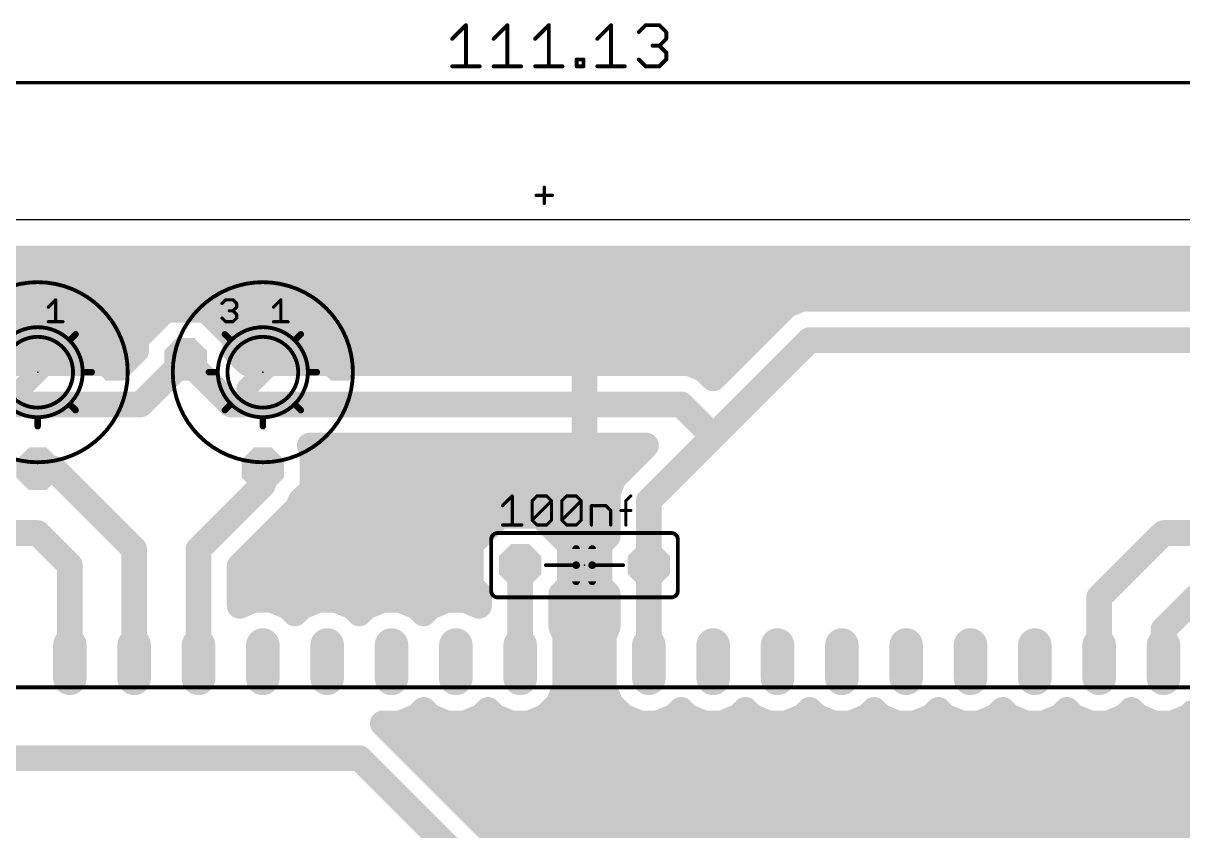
# Model space of a CAD drawing. Extents: x -9 to 115, y -5 to 71.
# Drawn here: x 38.8 to 84.58, y 39.04 to 70.93 of the extents above; entities that cross this region are included whole.
import ezdxf

# ---------------------------------------------------------------- set-up
doc = ezdxf.new("R2010")
doc.units = 0
for name, color, linetype in [('1', 12, 'CONTINUOUS'), ('16', 132, 'CONTINUOUS'), ('17', 110, 'CONTINUOUS'), ('18', 110, 'CONTINUOUS'), ('20', 31, 'CONTINUOUS'), ('21', 253, 'CONTINUOUS'), ('23', 53, 'CONTINUOUS'), ('27', 253, 'CONTINUOUS'), ('51', 253, 'CONTINUOUS')]:
    doc.layers.add(name, color=color, linetype=linetype)

# ---------------------------------------------------------------- blocks, each defined once
blk = doc.blocks.new('OCTAGONP')
at = {"const_width": 0.5}
blk.add_lwpolyline([(-0.25, -0.1036), (-0.25, 0.1036), (-0.1036, 0.25), (0.1036, 0.25), (0.25, 0.1036), (0.25, -0.1036), (0.1036, -0.25), (-0.1036, -0.25), (-0.25, -0.1036), (-0.25, 0.1036)], dxfattribs=at)
blk = doc.blocks.new('LONGP100')
at = {"const_width": 1}
blk.add_lwpolyline([(-0.5, 0), (0.5, 0)], dxfattribs=at)
at = {"const_width": 0.5}
for points in [[(-0.5, 0.25, 1), (-0.5, -0.25)], [(0.5, -0.25, 1), (0.5, 0.25)]]:
    blk.add_lwpolyline(points, format="xyb", dxfattribs=at)
blk = doc.blocks.new('SQUAREV')
blk.add_solid([(-0.5, -0.5), (0.5, -0.5), (-0.5, 0.5), (0.5, 0.5)])

msp = doc.modelspace()

# ---------------------------------------------------------------- linework, layer by layer
at = {"layer": '1'}
for points, const_width in [([(55.7355, 70.3154), (56.2779, 70.8577)], 0.1524), ([(56.2779, 70.8577), (56.2779, 69.2307)], 0.1524), ([(57.3727, 70.3154), (57.915, 70.8577)], 0.1524), ([(57.915, 70.8577), (57.915, 69.2307)], 0.1524), ([(59.0099, 70.3154), (59.5522, 70.8577)], 0.1524), ([(59.5522, 70.8577), (59.5522, 69.2307)], 0.1524), ([(61.4656, 70.3154), (62.0079, 70.8577)], 0.1524), ([(62.0079, 70.8577), (62.0079, 69.2307)], 0.1524), ([(63.1027, 70.5865), (63.3739, 70.8577)], 0.1524), ([(63.3739, 70.8577), (63.9162, 70.8577)], 0.1524), ([(63.9162, 70.8577), (64.1874, 70.5865)], 0.1524), ([(64.1874, 70.5865), (64.1874, 70.3154)], 0.1524), ([(63.9162, 70.0442), (63.6451, 70.0442)], 0.1524), ([(64.1874, 70.3154), (63.9162, 70.0442)], 0.1524), ([(63.9162, 70.0442), (64.1874, 69.773)], 0.1524), ([(64.1874, 69.773), (64.1874, 69.5019)], 0.1524), ([(55.7355, 69.2307), (56.8202, 69.2307)], 0.1524), ([(57.3727, 69.2307), (58.4574, 69.2307)], 0.1524), ([(59.0099, 69.2307), (60.0945, 69.2307)], 0.1524), ([(60.647, 69.2307), (60.647, 69.5019)], 0.1524), ([(60.647, 69.5019), (60.9182, 69.5019)], 0.1524), ([(60.9182, 69.2307), (60.647, 69.2307)], 0.1524), ([(60.9182, 69.5019), (60.9182, 69.2307)], 0.1524), ([(61.4656, 69.2307), (62.5502, 69.2307)], 0.1524), ([(63.3739, 69.2307), (63.1027, 69.5019)], 0.1524), ([(63.9162, 69.2307), (63.3739, 69.2307)], 0.1524), ([(64.1874, 69.5019), (63.9162, 69.2307)], 0.1524), ([(3.875, 68.58), (114.87, 68.58)], 0.13), ([(59.0533, 64.135), (59.6917, 64.135)], 0.13), ([(59.3725, 63.8158), (59.3725, 64.4542)], 0.13), ([(60.96, 52.07), (60.96, 59.69)], 1.016)]:
    msp.add_lwpolyline(points, dxfattribs=dict(at, const_width=const_width))
for points, const_width in [([(56.316, 70.8577, 1), (56.2398, 70.8577)], 0.0762), ([(56.3048, 70.8307, 1), (56.2509, 70.8846)], 0.0762), ([(57.9531, 70.8577, 1), (57.8769, 70.8577)], 0.0762), ([(57.942, 70.8307, 1), (57.8881, 70.8846)], 0.0762), ([(59.5903, 70.8577, 1), (59.5141, 70.8577)], 0.0762), ([(59.5791, 70.8307, 1), (59.5252, 70.8846)], 0.0762), ([(62.046, 70.8577, 1), (61.9698, 70.8577)], 0.0762), ([(62.0349, 70.8307, 1), (61.981, 70.8846)], 0.0762), ([(63.0758, 70.6135, 1), (63.1297, 70.5596)], 0.0762), ([(63.3739, 70.8958, 1), (63.3739, 70.8196)], 0.0762), ([(63.4008, 70.8307, 1), (63.347, 70.8846)], 0.0762), ([(63.9432, 70.8846, 1), (63.8893, 70.8307)], 0.0762), ([(63.9162, 70.8196, 1), (63.9162, 70.8958)], 0.0762), ([(64.2255, 70.5865, 1), (64.1493, 70.5865)], 0.0762), ([(64.1605, 70.5596, 1), (64.2143, 70.6135)], 0.0762), ([(55.7086, 70.3423, 1), (55.7625, 70.2884)], 0.0762), ([(57.3458, 70.3423, 1), (57.3996, 70.2884)], 0.0762), ([(58.9829, 70.3423, 1), (59.0368, 70.2884)], 0.0762), ([(61.4386, 70.3423, 1), (61.4925, 70.2884)], 0.0762), ([(63.6451, 70.0823, 1), (63.6451, 70.0061)], 0.0762), ([(63.9432, 70.0711, 1), (63.8893, 70.0173)], 0.0762), ([(63.8893, 70.0711, 1), (63.9432, 70.0173)], 0.0762), ([(63.9162, 70.0061, 1), (63.9162, 70.0823)], 0.0762), ([(64.1493, 70.3154, 1), (64.2255, 70.3154)], 0.0762), ([(64.2143, 70.2884, 1), (64.1605, 70.3423)], 0.0762), ([(64.2255, 69.773, 1), (64.1493, 69.773)], 0.0762), ([(64.1605, 69.7461, 1), (64.2143, 69.8)], 0.0762), ([(55.7355, 69.2688, 1), (55.7355, 69.1926)], 0.0762), ([(56.2398, 69.2307, 1), (56.316, 69.2307)], 0.0762), ([(56.8202, 69.1926, 1), (56.8202, 69.2688)], 0.0762), ([(57.3727, 69.2688, 1), (57.3727, 69.1926)], 0.0762), ([(57.8769, 69.2307, 1), (57.9531, 69.2307)], 0.0762), ([(58.4574, 69.1926, 1), (58.4574, 69.2688)], 0.0762), ([(59.0099, 69.2688, 1), (59.0099, 69.1926)], 0.0762), ([(59.5141, 69.2307, 1), (59.5903, 69.2307)], 0.0762), ([(60.0945, 69.1926, 1), (60.0945, 69.2688)], 0.0762), ([(60.6851, 69.5019, 1), (60.6089, 69.5019)], 0.0762), ([(60.647, 69.54, 1), (60.647, 69.4638)], 0.0762), ([(60.647, 69.2688, 1), (60.647, 69.1926)], 0.0762), ([(60.6089, 69.2307, 1), (60.6851, 69.2307)], 0.0762), ([(60.9563, 69.5019, 1), (60.8801, 69.5019)], 0.0762), ([(60.8801, 69.2307, 1), (60.9563, 69.2307)], 0.0762), ([(60.9182, 69.4638, 1), (60.9182, 69.54)], 0.0762), ([(60.9182, 69.1926, 1), (60.9182, 69.2688)], 0.0762), ([(61.4656, 69.2688, 1), (61.4656, 69.1926)], 0.0762), ([(61.9698, 69.2307, 1), (62.046, 69.2307)], 0.0762), ([(62.5502, 69.1926, 1), (62.5502, 69.2688)], 0.0762), ([(63.1297, 69.5288, 1), (63.0758, 69.4749)], 0.0762), ([(63.3739, 69.2688, 1), (63.3739, 69.1926)], 0.0762), ([(63.347, 69.2038, 1), (63.4008, 69.2576)], 0.0762), ([(63.8893, 69.2576, 1), (63.9432, 69.2038)], 0.0762), ([(63.9162, 69.1926, 1), (63.9162, 69.2688)], 0.0762), ([(64.1493, 69.5019, 1), (64.2255, 69.5019)], 0.0762), ([(64.2143, 69.4749, 1), (64.1605, 69.5288)], 0.0762), ([(59.0533, 64.1675, 1), (59.0533, 64.1025)], 0.065), ([(59.405, 64.4542, 1), (59.34, 64.4542)], 0.065), ([(59.6917, 64.1025, 1), (59.6917, 64.1675)], 0.065), ([(59.34, 63.8158, 1), (59.405, 63.8158)], 0.065), ([(61.214, 59.69, 1), (60.706, 59.69)], 0.508), ([(60.706, 52.07, 1), (61.214, 52.07)], 0.508)]:
    msp.add_lwpolyline(points, format="xyb", dxfattribs=dict(at, const_width=const_width))
at = {"layer": '16', "const_width": 1.016}
for points in [[(9.9249, 61.646), (108.8201, 61.646)], [(10.293, 60.96), (108.452, 60.96)], [(10.509, 59.944), (69.2814, 59.944)], [(69.5266, 60.0456), (68.9292, 59.7981)], [(108.236, 60.0456), (69.5266, 60.0456)], [(35.56, 59.69), (44.45, 59.69)], [(42.418, 57.658), (44.45, 59.69)], [(44.4019, 59.6138), (43.2562, 58.4681)], [(46.0221, 59.6138), (44.4019, 59.6138)], [(44.45, 59.69), (53.34, 59.69)], [(47.1678, 58.4681), (46.0221, 59.6138)], [(51.308, 57.658), (53.34, 59.69)], [(53.34, 59.69), (60.96, 59.69)], [(68.9292, 59.7981), (68.4719, 59.3408)], [(68.4719, 59.3408), (66.04, 56.9089)], [(68.4719, 59.3408), (68.4719, 59.3408)], [(37.8179, 58.928), (43.7161, 58.928)], [(46.7079, 58.928), (68.0591, 58.928)], [(43.2562, 58.4681), (43.2562, 58.0011)], [(47.1678, 58.0011), (47.1678, 58.4681)], [(69.85, 58.42), (66.04, 54.61)], [(107.95, 58.42), (69.85, 58.42)], [(38.2778, 57.912), (43.1671, 57.912)], [(43.2562, 58.0011), (42.7607, 57.5056)], [(45.212, 57.658), (43.434, 55.88)], [(45.212, 57.658), (46.99, 55.88)], [(47.6633, 57.5056), (47.1678, 58.0011)], [(47.2569, 57.912), (67.0431, 57.912)], [(42.7607, 57.5056), (38.2778, 57.5056)], [(65.0934, 57.5056), (47.6633, 57.5056)], [(65.6908, 57.2581), (65.0934, 57.5056)], [(66.04, 56.9089), (65.6908, 57.2581)], [(43.434, 55.88), (34.544, 55.88)], [(46.99, 55.88), (64.77, 55.88)], [(64.77, 55.88), (66.04, 54.61)], [(66.04, 54.61), (63.5, 52.07)], [(50.2158, 54.1501), (50.1115, 54.2544)], [(50.1115, 54.2544), (63.3855, 54.2544)], [(50.2158, 52.5299), (50.2158, 54.1501)], [(63.3855, 54.2544), (62.5792, 53.4481)], [(50.2158, 53.848), (62.9791, 53.848)], [(40.005, 53.34), (39.37, 53.34)], [(43.18, 50.165), (40.005, 53.34)], [(48.26, 53.34), (48.26, 52.705)], [(62.5792, 53.4481), (62.1219, 52.9908)], [(62.5792, 53.4481), (62.5792, 53.4481)], [(48.26, 52.705), (45.72, 50.165)], [(50.2158, 52.832), (62.0561, 52.832)], [(62.1219, 52.9908), (61.8744, 52.3934)], [(49.7569, 52.071), (50.2158, 52.5299)], [(61.8744, 52.3934), (61.8744, 50.6703)], [(47.3456, 49.4916), (49.6381, 51.7842)], [(49.6381, 51.7842), (49.7569, 52.071)], [(49.6513, 51.816), (61.8744, 51.816)], [(60.96, 45.72), (60.96, 52.07)], [(63.5, 52.07), (63.5, 49.53)], [(57.6099, 51.4858), (56.4642, 50.3401)], [(59.2301, 51.4858), (57.6099, 51.4858)], [(60.3758, 50.3401), (59.2301, 51.4858)], [(31.75, 50.8), (39.37, 50.8)], [(39.37, 50.8), (40.64, 49.53)], [(48.6539, 50.8), (56.9241, 50.8)], [(59.9159, 50.8), (61.8744, 50.8)], [(83.82, 50.8), (81.28, 48.26)], [(100.33, 50.8), (83.82, 50.8)], [(56.4642, 50.3401), (56.4642, 48.7199)], [(60.3758, 48.7199), (60.3758, 50.3401)], [(61.8744, 50.6703), (61.5442, 50.3401)], [(61.5442, 50.3401), (61.5442, 48.7199)], [(43.18, 50.165), (43.18, 45.72)], [(45.72, 50.165), (45.72, 45.72)], [(40.64, 49.53), (40.64, 45.72)], [(47.3456, 47.9261), (47.3456, 49.4916)], [(47.6379, 49.784), (56.4642, 49.784)], [(58.42, 49.53), (58.42, 45.72)], [(60.3758, 49.784), (61.5442, 49.784)], [(63.5, 49.53), (63.5, 45.72)], [(47.3456, 48.768), (56.4642, 48.768)], [(56.4642, 48.7199), (56.7944, 48.3897)], [(60.0456, 48.3897), (60.3758, 48.7199)], [(60.3758, 48.768), (61.5442, 48.768)], [(61.5442, 48.7199), (61.8744, 48.3897)], [(47.9063, 48.1584), (47.3456, 47.9261)], [(48.6137, 48.1584), (47.9063, 48.1584)], [(49.2672, 47.8877), (48.6137, 48.1584)], [(50.4463, 48.1584), (49.7928, 47.8877)], [(51.1537, 48.1584), (50.4463, 48.1584)], [(51.8072, 47.8877), (51.1537, 48.1584)], [(52.9863, 48.1584), (52.3328, 47.8877)], [(53.6937, 48.1584), (52.9863, 48.1584)], [(54.3472, 47.8877), (53.6937, 48.1584)], [(55.5263, 48.1584), (54.8728, 47.8877)], [(56.2337, 48.1584), (55.5263, 48.1584)], [(56.7944, 47.9261), (56.2337, 48.1584)], [(56.7944, 48.3897), (56.7944, 47.9261)], [(60.0456, 47.102), (60.0456, 48.3897)], [(61.8744, 48.3897), (61.8744, 47.102)], [(81.28, 48.26), (81.28, 45.72)], [(83.82, 46.99), (85.09, 48.26)], [(49.53, 47.6249), (49.2672, 47.8877)], [(49.4029, 47.752), (49.6571, 47.752)], [(49.7928, 47.8877), (49.53, 47.6249)], [(52.07, 47.6249), (51.8072, 47.8877)], [(51.9429, 47.752), (52.1971, 47.752)], [(52.3328, 47.8877), (52.07, 47.6249)], [(54.61, 47.6249), (54.3472, 47.8877)], [(54.4829, 47.752), (54.7371, 47.752)], [(54.8728, 47.8877), (54.61, 47.6249)], [(60.0456, 47.752), (61.8744, 47.752)], [(60.198, 46.7341), (60.0456, 47.102)], [(60.1972, 46.736), (61.7228, 46.736)], [(60.198, 44.7059), (60.198, 46.7341)], [(61.8744, 47.102), (61.722, 46.7341)], [(61.722, 46.7341), (61.722, 44.7059)], [(83.82, 45.72), (83.82, 46.99)], [(60.198, 45.72), (61.722, 45.72)], [(60.96, 44.45), (60.96, 45.72)], [(59.9273, 44.0524), (60.198, 44.7059)], [(60.1972, 44.704), (61.7228, 44.704)], [(63.5, 41.91), (60.96, 44.45)], [(61.722, 44.7059), (61.9927, 44.0524)], [(59.4272, 43.5523), (59.9273, 44.0524)], [(61.9927, 44.0524), (62.4928, 43.5523)], [(53.6937, 43.2816), (54.3472, 43.5523)], [(54.3472, 43.5523), (54.61, 43.8151)], [(54.4829, 43.688), (54.7371, 43.688)], [(54.61, 43.8151), (54.8728, 43.5523)], [(54.8728, 43.5523), (55.5263, 43.2816)], [(56.2337, 43.2816), (56.8872, 43.5523)], [(56.8872, 43.5523), (57.15, 43.8151)], [(57.0229, 43.688), (57.2771, 43.688)], [(57.15, 43.8151), (57.4128, 43.5523)], [(57.4128, 43.5523), (58.0663, 43.2816)], [(58.7737, 43.2816), (59.4272, 43.5523)], [(59.5629, 43.688), (62.3571, 43.688)], [(62.4928, 43.5523), (63.1463, 43.2816)], [(63.8537, 43.2816), (64.5072, 43.5523)], [(64.5072, 43.5523), (64.77, 43.8151)], [(64.6429, 43.688), (64.8971, 43.688)], [(64.77, 43.8151), (65.0328, 43.5523)], [(65.0328, 43.5523), (65.6863, 43.2816)], [(66.3937, 43.2816), (67.0472, 43.5523)], [(67.0472, 43.5523), (67.31, 43.8151)], [(67.1829, 43.688), (67.4371, 43.688)], [(67.31, 43.8151), (67.5728, 43.5523)], [(67.5728, 43.5523), (68.2263, 43.2816)], [(68.9337, 43.2816), (69.5872, 43.5523)], [(69.5872, 43.5523), (69.85, 43.8151)], [(69.7229, 43.688), (69.9771, 43.688)], [(69.85, 43.8151), (70.1128, 43.5523)], [(70.1128, 43.5523), (70.7663, 43.2816)], [(71.4737, 43.2816), (72.1272, 43.5523)], [(72.1272, 43.5523), (72.39, 43.8151)], [(72.2629, 43.688), (72.5171, 43.688)], [(72.39, 43.8151), (72.6528, 43.5523)], [(72.6528, 43.5523), (73.3063, 43.2816)], [(74.0137, 43.2816), (74.6672, 43.5523)], [(74.6672, 43.5523), (74.93, 43.8151)], [(74.8029, 43.688), (75.0571, 43.688)], [(74.93, 43.8151), (75.1928, 43.5523)], [(75.1928, 43.5523), (75.8463, 43.2816)], [(76.5537, 43.2816), (77.2072, 43.5523)], [(77.2072, 43.5523), (77.47, 43.8151)], [(77.3429, 43.688), (77.5971, 43.688)], [(77.47, 43.8151), (77.7328, 43.5523)], [(77.7328, 43.5523), (78.3863, 43.2816)], [(79.0937, 43.2816), (79.7472, 43.5523)], [(79.7472, 43.5523), (80.01, 43.8151)], [(79.8829, 43.688), (80.1371, 43.688)], [(80.01, 43.8151), (80.2728, 43.5523)], [(80.2728, 43.5523), (80.9263, 43.2816)], [(81.6337, 43.2816), (82.2872, 43.5523)], [(82.2872, 43.5523), (82.55, 43.8151)], [(82.4229, 43.688), (82.6771, 43.688)], [(82.55, 43.8151), (82.8128, 43.5523)], [(82.8128, 43.5523), (83.4663, 43.2816)], [(84.1737, 43.2816), (84.8272, 43.5523)], [(84.8272, 43.5523), (85.09, 43.8151)], [(84.9629, 43.688), (85.2171, 43.688)], [(53.4481, 42.8308), (52.9973, 43.2816)], [(52.9973, 43.2816), (53.6937, 43.2816)], [(55.5263, 43.2816), (56.2337, 43.2816)], [(58.0663, 43.2816), (58.7737, 43.2816)], [(63.1463, 43.2816), (63.8537, 43.2816)], [(65.6863, 43.2816), (66.3937, 43.2816)], [(68.2263, 43.2816), (68.9337, 43.2816)], [(70.7663, 43.2816), (71.4737, 43.2816)], [(73.3063, 43.2816), (74.0137, 43.2816)], [(75.8463, 43.2816), (76.5537, 43.2816)], [(78.3863, 43.2816), (79.0937, 43.2816)], [(80.9263, 43.2816), (81.6337, 43.2816)], [(83.4663, 43.2816), (84.1737, 43.2816)], [(62.3381, 33.9408), (53.4481, 42.8308)], [(53.6069, 42.672), (91.8892, 42.672)], [(52.07, 41.91), (37.465, 41.91)], [(60.96, 33.02), (52.07, 41.91)], [(54.6229, 41.656), (92.3544, 41.656)], [(63.5, 30.48), (63.5, 41.91)], [(55.6389, 40.64), (92.111, 40.64)], [(56.6549, 39.624), (92.0242, 39.624)], [(57.6709, 38.608), (92.0242, 38.608)]]:
    msp.add_lwpolyline(points, dxfattribs=at)
at = {"layer": '16', "const_width": 0.508}
for points in [[(69.5266, 60.2996, 1), (69.5266, 59.7916)], [(69.2814, 59.69, 1), (69.2814, 60.198)], [(69.6238, 59.8109, 1), (69.4294, 60.2803)], [(44.4019, 59.8678, 1), (44.4019, 59.3598)], [(44.45, 59.944, 1), (44.45, 59.436)], [(44.5815, 59.4342, 1), (44.2223, 59.7934)], [(44.6296, 59.5104, 1), (44.2704, 59.8696)], [(44.45, 59.436, 1), (44.45, 59.944)], [(46.2017, 59.7934, 1), (45.8425, 59.4342)], [(46.0221, 59.3598, 1), (46.0221, 59.8678)], [(53.34, 59.944, 1), (53.34, 59.436)], [(53.5196, 59.5104, 1), (53.1604, 59.8696)], [(53.34, 59.436, 1), (53.34, 59.944)], [(60.96, 59.436, 1), (60.96, 59.944)], [(68.832, 60.0328, 1), (69.0264, 59.5634)], [(69.1088, 59.6185, 1), (68.7496, 59.9777)], [(68.7259, 59.3408, 1), (68.2179, 59.3408)], [(68.2923, 59.5204, 1), (68.6515, 59.1612)], [(68.2179, 59.3408, 1), (68.7259, 59.3408)], [(68.6515, 59.1612, 1), (68.2923, 59.5204)], [(43.7161, 58.674, 1), (43.7161, 59.182)], [(46.7079, 59.182, 1), (46.7079, 58.674)], [(68.0591, 58.674, 1), (68.0591, 59.182)], [(43.5102, 58.4681, 1), (43.0022, 58.4681)], [(43.0766, 58.6477, 1), (43.4358, 58.2885)], [(47.4218, 58.4681, 1), (46.9138, 58.4681)], [(46.9882, 58.2885, 1), (47.3474, 58.6477)], [(69.85, 58.674, 1), (69.85, 58.166)], [(70.0296, 58.2404, 1), (69.6704, 58.5996)], [(43.0022, 58.0011, 1), (43.5102, 58.0011)], [(43.4358, 57.8215, 1), (43.0766, 58.1807)], [(43.1671, 57.658, 1), (43.1671, 58.166)], [(45.3916, 57.8376, 1), (45.0324, 57.4784)], [(45.3916, 57.4784, 1), (45.0324, 57.8376)], [(47.3474, 58.1807, 1), (46.9882, 57.8215)], [(46.9138, 58.0011, 1), (47.4218, 58.0011)], [(47.2569, 58.166, 1), (47.2569, 57.658)], [(67.0431, 57.658, 1), (67.0431, 58.166)], [(42.2384, 57.8376, 1), (42.5976, 57.4784)], [(42.581, 57.6852, 1), (42.9403, 57.326)], [(42.7607, 57.2516, 1), (42.7607, 57.7596)], [(47.6633, 57.7596, 1), (47.6633, 57.2516)], [(47.4837, 57.326, 1), (47.843, 57.6852)], [(51.1284, 57.8376, 1), (51.4876, 57.4784)], [(65.1906, 57.7403, 1), (64.9961, 57.2709)], [(65.0934, 57.2516, 1), (65.0934, 57.7596)], [(65.8704, 57.4377, 1), (65.5112, 57.0785)], [(65.5936, 57.0234, 1), (65.788, 57.4928)], [(65.8604, 57.0885, 1), (66.2196, 56.7293)], [(65.8604, 56.7293, 1), (66.2196, 57.0885)], [(43.434, 55.626, 1), (43.434, 56.134)], [(46.99, 56.134, 1), (46.99, 55.626)], [(64.9496, 56.0596, 1), (64.5904, 55.7004)], [(64.77, 55.626, 1), (64.77, 56.134)], [(43.2544, 56.0596, 1), (43.6136, 55.7004)], [(46.8104, 55.7004, 1), (47.1696, 56.0596)], [(65.8604, 54.7896, 1), (66.2196, 54.4304)], [(66.2196, 54.4304, 1), (65.8604, 54.7896)], [(65.8604, 54.4304, 1), (66.2196, 54.7896)], [(50.2911, 54.434, 1), (49.9319, 54.0748)], [(50.1115, 54.5084, 1), (50.1115, 54.0004)], [(50.4698, 54.1501, 1), (49.9618, 54.1501)], [(50.0362, 53.9705, 1), (50.3954, 54.3297)], [(63.5651, 54.0748, 1), (63.2059, 54.434)], [(63.3855, 54.0004, 1), (63.3855, 54.5084)], [(50.2158, 54.102, 1), (50.2158, 53.594)], [(62.9791, 53.594, 1), (62.9791, 54.102)], [(39.37, 53.594, 1), (39.37, 53.086)], [(40.1846, 53.5196, 1), (39.8254, 53.1604)], [(40.005, 53.086, 1), (40.005, 53.594)], [(48.514, 53.34, 1), (48.006, 53.34)], [(62.5792, 53.7021, 1), (62.5792, 53.1941)], [(62.3996, 53.6277, 1), (62.7588, 53.2685)], [(62.7588, 53.2685, 1), (62.3996, 53.6277)], [(62.5792, 53.1941, 1), (62.5792, 53.7021)], [(48.4396, 52.5254, 1), (48.0804, 52.8846)], [(50.2158, 53.086, 1), (50.2158, 52.578)], [(61.9423, 53.1704, 1), (62.3015, 52.8112)], [(62.3565, 52.8936, 1), (61.8872, 53.088)], [(62.0561, 52.578, 1), (62.0561, 53.086)], [(48.006, 52.705, 1), (48.514, 52.705)], [(49.9618, 52.5299, 1), (50.4698, 52.5299)], [(50.3954, 52.3503, 1), (50.0362, 52.7095)], [(61.6397, 52.4906, 1), (62.1091, 52.2961)], [(62.1284, 52.3934, 1), (61.6204, 52.3934)], [(49.6513, 52.07, 1), (49.6513, 51.562)], [(49.8177, 51.6046, 1), (49.4585, 51.9638)], [(49.5773, 52.2506, 1), (49.9365, 51.8914)], [(49.9916, 51.9738, 1), (49.5223, 52.1682)], [(61.214, 52.07, 1), (60.706, 52.07)], [(61.8744, 51.562, 1), (61.8744, 52.07)], [(63.754, 52.07, 1), (63.246, 52.07)], [(63.3204, 52.2496, 1), (63.6796, 51.8904)], [(49.4034, 51.8814, 1), (49.8728, 51.687)], [(57.6099, 51.7398, 1), (57.6099, 51.2318)], [(57.7895, 51.3062, 1), (57.4303, 51.6654)], [(59.4097, 51.6654, 1), (59.0505, 51.3062)], [(59.2301, 51.2318, 1), (59.2301, 51.7398)], [(39.5496, 50.9796, 1), (39.1904, 50.6204)], [(39.37, 50.546, 1), (39.37, 51.054)], [(48.6539, 51.054, 1), (48.6539, 50.546)], [(56.9241, 50.546, 1), (56.9241, 51.054)], [(59.9159, 51.054, 1), (59.9159, 50.546)], [(61.8744, 50.546, 1), (61.8744, 51.054)], [(83.82, 51.054, 1), (83.82, 50.546)], [(83.9996, 50.6204, 1), (83.6404, 50.9796)], [(56.7182, 50.3401, 1), (56.2102, 50.3401)], [(60.6298, 50.3401, 1), (60.1218, 50.3401)], [(61.7982, 50.3401, 1), (61.2902, 50.3401)], [(61.6204, 50.6703, 1), (62.1284, 50.6703)], [(62.054, 50.4907, 1), (61.6948, 50.8499)], [(43.434, 50.165, 1), (42.926, 50.165)], [(43.0004, 49.9854, 1), (43.3596, 50.3446)], [(45.974, 50.165, 1), (45.466, 50.165)], [(45.5404, 50.3446, 1), (45.8996, 49.9854)], [(56.2846, 50.5197, 1), (56.6438, 50.1605)], [(60.1962, 50.1605, 1), (60.5554, 50.5197)], [(61.3646, 50.5197, 1), (61.7238, 50.1605)], [(40.894, 49.53, 1), (40.386, 49.53)], [(40.4604, 49.3504, 1), (40.8196, 49.7096)], [(47.5996, 49.4916, 1), (47.0916, 49.4916)], [(47.166, 49.6713, 1), (47.5252, 49.312)], [(47.6379, 50.038, 1), (47.6379, 49.53)], [(56.4642, 49.53, 1), (56.4642, 50.038)], [(58.674, 49.53, 1), (58.166, 49.53)], [(60.3758, 50.038, 1), (60.3758, 49.53)], [(61.5442, 49.53, 1), (61.5442, 50.038)], [(63.754, 49.53, 1), (63.246, 49.53)], [(63.246, 49.53, 1), (63.754, 49.53)], [(47.3456, 49.022, 1), (47.3456, 48.514)], [(56.6438, 48.8995, 1), (56.2846, 48.5403)], [(56.4642, 48.514, 1), (56.4642, 49.022)], [(60.3758, 49.022, 1), (60.3758, 48.514)], [(60.5554, 48.5403, 1), (60.1962, 48.8995)], [(61.7238, 48.8995, 1), (61.3646, 48.5403)], [(61.5442, 48.514, 1), (61.5442, 49.022)], [(47.9063, 48.4124, 1), (47.9063, 47.9044)], [(48.0035, 47.9237, 1), (47.8091, 48.3931)], [(48.7109, 48.3931, 1), (48.5165, 47.9237)], [(48.6137, 47.9044, 1), (48.6137, 48.4124)], [(50.4463, 48.4124, 1), (50.4463, 47.9044)], [(50.5435, 47.9237, 1), (50.3491, 48.3931)], [(51.2509, 48.3931, 1), (51.0565, 47.9237)], [(51.1537, 47.9044, 1), (51.1537, 48.4124)], [(52.9863, 48.4124, 1), (52.9863, 47.9044)], [(53.0835, 47.9237, 1), (52.8891, 48.3931)], [(53.7909, 48.3931, 1), (53.5965, 47.9237)], [(53.6937, 47.9044, 1), (53.6937, 48.4124)], [(55.5263, 48.4124, 1), (55.5263, 47.9044)], [(55.6235, 47.9237, 1), (55.4291, 48.3931)], [(56.3309, 48.3931, 1), (56.1365, 47.9237)], [(56.2102, 48.7199, 1), (56.7182, 48.7199)], [(56.2337, 47.9044, 1), (56.2337, 48.4124)], [(57.0484, 48.3897, 1), (56.5404, 48.3897)], [(56.6148, 48.2101, 1), (56.974, 48.5693)], [(60.2996, 48.3897, 1), (59.7916, 48.3897)], [(59.866, 48.5693, 1), (60.2252, 48.2101)], [(60.1218, 48.7199, 1), (60.6298, 48.7199)], [(61.2902, 48.7199, 1), (61.7982, 48.7199)], [(62.1284, 48.3897, 1), (61.6204, 48.3897)], [(61.6948, 48.2101, 1), (62.054, 48.5693)], [(81.534, 48.26, 1), (81.026, 48.26)], [(81.1004, 48.4396, 1), (81.4596, 48.0804)], [(85.09, 48.514, 1), (85.09, 48.006)], [(47.2484, 48.1608, 1), (47.4428, 47.6915)], [(47.0916, 47.9261, 1), (47.5996, 47.9261)], [(49.4468, 48.0673, 1), (49.0875, 47.7081)], [(49.4029, 48.006, 1), (49.4029, 47.498)], [(49.17, 47.653, 1), (49.3644, 48.1224)], [(49.6956, 48.1224, 1), (49.89, 47.653)], [(49.9724, 47.7081, 1), (49.6132, 48.0673)], [(49.6571, 47.498, 1), (49.6571, 48.006)], [(51.9868, 48.0673, 1), (51.6275, 47.7081)], [(51.9429, 48.006, 1), (51.9429, 47.498)], [(51.71, 47.653, 1), (51.9044, 48.1224)], [(52.2356, 48.1224, 1), (52.43, 47.653)], [(52.5124, 47.7081, 1), (52.1532, 48.0673)], [(52.1971, 47.498, 1), (52.1971, 48.006)], [(54.5268, 48.0673, 1), (54.1675, 47.7081)], [(54.4829, 48.006, 1), (54.4829, 47.498)], [(54.25, 47.653, 1), (54.4444, 48.1224)], [(54.7756, 48.1224, 1), (54.97, 47.653)], [(55.0524, 47.7081, 1), (54.6932, 48.0673)], [(54.7371, 47.498, 1), (54.7371, 48.006)], [(56.5404, 47.9261, 1), (57.0484, 47.9261)], [(56.6972, 47.6915, 1), (56.8916, 48.1608)], [(60.0456, 48.006, 1), (60.0456, 47.498)], [(61.8744, 47.498, 1), (61.8744, 48.006)], [(49.3504, 47.8045, 1), (49.7096, 47.4453)], [(49.3504, 47.4453, 1), (49.7096, 47.8045)], [(51.8904, 47.8045, 1), (52.2496, 47.4453)], [(51.8904, 47.4453, 1), (52.2496, 47.8045)], [(54.4304, 47.8045, 1), (54.7896, 47.4453)], [(54.4304, 47.4453, 1), (54.7896, 47.8045)], [(60.2803, 47.1992, 1), (59.8109, 47.0048)], [(59.7916, 47.102, 1), (60.2996, 47.102)], [(60.1972, 46.99, 1), (60.1972, 46.482)], [(60.452, 46.7341, 1), (59.944, 46.7341)], [(61.976, 46.7341, 1), (61.468, 46.7341)], [(61.6204, 47.102, 1), (62.1284, 47.102)], [(62.1091, 47.0048, 1), (61.6397, 47.1992)], [(61.7228, 46.482, 1), (61.7228, 46.99)], [(84.074, 46.99, 1), (83.566, 46.99)], [(83.6404, 47.1696, 1), (83.9996, 46.8104)], [(59.9633, 46.6369, 1), (60.4327, 46.8313)], [(61.4873, 46.8313, 1), (61.9567, 46.6369)], [(40.386, 45.72, 1), (40.894, 45.72)], [(42.926, 45.72, 1), (43.434, 45.72)], [(45.466, 45.72, 1), (45.974, 45.72)], [(58.166, 45.72, 1), (58.674, 45.72)], [(60.198, 45.974, 1), (60.198, 45.466)], [(61.214, 45.72, 1), (60.706, 45.72)], [(60.706, 45.72, 1), (61.214, 45.72)], [(61.722, 45.466, 1), (61.722, 45.974)], [(63.246, 45.72, 1), (63.754, 45.72)], [(81.026, 45.72, 1), (81.534, 45.72)], [(83.566, 45.72, 1), (84.074, 45.72)], [(60.1972, 44.958, 1), (60.1972, 44.45)], [(59.944, 44.7059, 1), (60.452, 44.7059)], [(60.4327, 44.6087, 1), (59.9633, 44.8031)], [(61.1396, 44.6296, 1), (60.7804, 44.2704)], [(61.9567, 44.8031, 1), (61.4873, 44.6087)], [(61.468, 44.7059, 1), (61.976, 44.7059)], [(61.7228, 44.45, 1), (61.7228, 44.958)], [(60.1069, 43.8728, 1), (59.7477, 44.232)], [(60.706, 44.45, 1), (61.214, 44.45)], [(62.1723, 44.232, 1), (61.8131, 43.8728)], [(54.1675, 43.7319, 1), (54.5268, 43.3727)], [(54.4829, 43.942, 1), (54.4829, 43.434)], [(54.4444, 43.3176, 1), (54.25, 43.7869)], [(54.7896, 43.9947, 1), (54.4304, 43.6355)], [(54.7896, 43.6355, 1), (54.4304, 43.9947)], [(54.97, 43.7869, 1), (54.7756, 43.3176)], [(54.6932, 43.3727, 1), (55.0524, 43.7319)], [(54.7371, 43.434, 1), (54.7371, 43.942)], [(56.7075, 43.7319, 1), (57.0668, 43.3727)], [(57.0229, 43.942, 1), (57.0229, 43.434)], [(56.9844, 43.3176, 1), (56.79, 43.7869)], [(57.3296, 43.9947, 1), (56.9704, 43.6355)], [(57.3296, 43.6355, 1), (56.9704, 43.9947)], [(57.51, 43.7869, 1), (57.3156, 43.3176)], [(57.2332, 43.3727, 1), (57.5924, 43.7319)], [(57.2771, 43.434, 1), (57.2771, 43.942)], [(59.2475, 43.7319, 1), (59.6068, 43.3727)], [(59.5629, 43.942, 1), (59.5629, 43.434)], [(59.5244, 43.3176, 1), (59.33, 43.7869)], [(59.6926, 44.1496, 1), (60.162, 43.9552)], [(61.758, 43.9552, 1), (62.2273, 44.1496)], [(62.59, 43.7869, 1), (62.3956, 43.3176)], [(62.3132, 43.3727, 1), (62.6724, 43.7319)], [(62.3571, 43.434, 1), (62.3571, 43.942)], [(64.3275, 43.7319, 1), (64.6868, 43.3727)], [(64.6429, 43.942, 1), (64.6429, 43.434)], [(64.6044, 43.3176, 1), (64.41, 43.7869)], [(64.9496, 43.9947, 1), (64.5904, 43.6355)], [(64.9496, 43.6355, 1), (64.5904, 43.9947)], [(65.13, 43.7869, 1), (64.9356, 43.3176)], [(64.8532, 43.3727, 1), (65.2124, 43.7319)], [(64.8971, 43.434, 1), (64.8971, 43.942)], [(66.8675, 43.7319, 1), (67.2268, 43.3727)], [(67.1829, 43.942, 1), (67.1829, 43.434)], [(67.1444, 43.3176, 1), (66.95, 43.7869)], [(67.4896, 43.9947, 1), (67.1304, 43.6355)], [(67.4896, 43.6355, 1), (67.1304, 43.9947)], [(67.67, 43.7869, 1), (67.4756, 43.3176)], [(67.3932, 43.3727, 1), (67.7524, 43.7319)], [(67.4371, 43.434, 1), (67.4371, 43.942)], [(69.4075, 43.7319, 1), (69.7668, 43.3727)], [(69.7229, 43.942, 1), (69.7229, 43.434)], [(69.6844, 43.3176, 1), (69.49, 43.7869)], [(70.0296, 43.9947, 1), (69.6704, 43.6355)], [(70.0296, 43.6355, 1), (69.6704, 43.9947)], [(70.21, 43.7869, 1), (70.0156, 43.3176)], [(69.9332, 43.3727, 1), (70.2924, 43.7319)], [(69.9771, 43.434, 1), (69.9771, 43.942)], [(71.9475, 43.7319, 1), (72.3068, 43.3727)], [(72.2629, 43.942, 1), (72.2629, 43.434)], [(72.2244, 43.3176, 1), (72.03, 43.7869)], [(72.5696, 43.9947, 1), (72.2104, 43.6355)], [(72.5696, 43.6355, 1), (72.2104, 43.9947)], [(72.75, 43.7869, 1), (72.5556, 43.3176)], [(72.4732, 43.3727, 1), (72.8324, 43.7319)], [(72.5171, 43.434, 1), (72.5171, 43.942)], [(74.4875, 43.7319, 1), (74.8468, 43.3727)], [(74.8029, 43.942, 1), (74.8029, 43.434)], [(74.7644, 43.3176, 1), (74.57, 43.7869)], [(75.1096, 43.9947, 1), (74.7504, 43.6355)], [(75.1096, 43.6355, 1), (74.7504, 43.9947)], [(75.29, 43.7869, 1), (75.0956, 43.3176)], [(75.0132, 43.3727, 1), (75.3724, 43.7319)], [(75.0571, 43.434, 1), (75.0571, 43.942)], [(77.0275, 43.7319, 1), (77.3868, 43.3727)], [(77.3429, 43.942, 1), (77.3429, 43.434)], [(77.3044, 43.3176, 1), (77.11, 43.7869)], [(77.6496, 43.9947, 1), (77.2904, 43.6355)], [(77.6496, 43.6355, 1), (77.2904, 43.9947)], [(77.83, 43.7869, 1), (77.6356, 43.3176)], [(77.5532, 43.3727, 1), (77.9124, 43.7319)], [(77.5971, 43.434, 1), (77.5971, 43.942)], [(79.5675, 43.7319, 1), (79.9268, 43.3727)], [(79.8829, 43.942, 1), (79.8829, 43.434)], [(79.8444, 43.3176, 1), (79.65, 43.7869)], [(80.1896, 43.9947, 1), (79.8304, 43.6355)], [(80.1896, 43.6355, 1), (79.8304, 43.9947)], [(80.37, 43.7869, 1), (80.1756, 43.3176)], [(80.0932, 43.3727, 1), (80.4524, 43.7319)], [(80.1371, 43.434, 1), (80.1371, 43.942)], [(82.1075, 43.7319, 1), (82.4668, 43.3727)], [(82.4229, 43.942, 1), (82.4229, 43.434)], [(82.3844, 43.3176, 1), (82.19, 43.7869)], [(82.7296, 43.9947, 1), (82.3704, 43.6355)], [(82.7296, 43.6355, 1), (82.3704, 43.9947)], [(82.91, 43.7869, 1), (82.7156, 43.3176)], [(82.6332, 43.3727, 1), (82.9924, 43.7319)], [(82.6771, 43.434, 1), (82.6771, 43.942)], [(84.6475, 43.7319, 1), (85.0068, 43.3727)], [(84.9629, 43.942, 1), (84.9629, 43.434)], [(84.9244, 43.3176, 1), (84.73, 43.7869)], [(53.1769, 43.4612, 1), (52.8177, 43.102)], [(52.9973, 43.5356, 1), (52.9973, 43.0276)], [(53.5965, 43.5163, 1), (53.7909, 43.0469)], [(53.6937, 43.0276, 1), (53.6937, 43.5356)], [(55.5263, 43.5356, 1), (55.5263, 43.0276)], [(55.4291, 43.0469, 1), (55.6235, 43.5163)], [(56.1365, 43.5163, 1), (56.3309, 43.0469)], [(56.2337, 43.0276, 1), (56.2337, 43.5356)], [(58.0663, 43.5356, 1), (58.0663, 43.0276)], [(57.9691, 43.0469, 1), (58.1635, 43.5163)], [(58.6765, 43.5163, 1), (58.8709, 43.0469)], [(58.7737, 43.0276, 1), (58.7737, 43.5356)], [(63.1463, 43.5356, 1), (63.1463, 43.0276)], [(63.0491, 43.0469, 1), (63.2435, 43.5163)], [(63.7565, 43.5163, 1), (63.9509, 43.0469)], [(63.8537, 43.0276, 1), (63.8537, 43.5356)], [(65.6863, 43.5356, 1), (65.6863, 43.0276)], [(65.5891, 43.0469, 1), (65.7835, 43.5163)], [(66.2965, 43.5163, 1), (66.4909, 43.0469)], [(66.3937, 43.0276, 1), (66.3937, 43.5356)], [(68.2263, 43.5356, 1), (68.2263, 43.0276)], [(68.1291, 43.0469, 1), (68.3235, 43.5163)], [(68.8365, 43.5163, 1), (69.0309, 43.0469)], [(68.9337, 43.0276, 1), (68.9337, 43.5356)], [(70.7663, 43.5356, 1), (70.7663, 43.0276)], [(70.6691, 43.0469, 1), (70.8635, 43.5163)], [(71.3765, 43.5163, 1), (71.5709, 43.0469)], [(71.4737, 43.0276, 1), (71.4737, 43.5356)], [(73.3063, 43.5356, 1), (73.3063, 43.0276)], [(73.2091, 43.0469, 1), (73.4035, 43.5163)], [(73.9165, 43.5163, 1), (74.1109, 43.0469)], [(74.0137, 43.0276, 1), (74.0137, 43.5356)], [(75.8463, 43.5356, 1), (75.8463, 43.0276)], [(75.7491, 43.0469, 1), (75.9435, 43.5163)], [(76.4565, 43.5163, 1), (76.6509, 43.0469)], [(76.5537, 43.0276, 1), (76.5537, 43.5356)], [(78.3863, 43.5356, 1), (78.3863, 43.0276)], [(78.2891, 43.0469, 1), (78.4835, 43.5163)], [(78.9965, 43.5163, 1), (79.1909, 43.0469)], [(79.0937, 43.0276, 1), (79.0937, 43.5356)], [(80.9263, 43.5356, 1), (80.9263, 43.0276)], [(80.8291, 43.0469, 1), (81.0235, 43.5163)], [(81.5365, 43.5163, 1), (81.7309, 43.0469)], [(81.6337, 43.0276, 1), (81.6337, 43.5356)], [(83.4663, 43.5356, 1), (83.4663, 43.0276)], [(83.3691, 43.0469, 1), (83.5635, 43.5163)], [(84.0765, 43.5163, 1), (84.2709, 43.0469)], [(84.1737, 43.0276, 1), (84.1737, 43.5356)], [(53.6277, 43.0104, 1), (53.2685, 42.6512)], [(53.2685, 42.6512, 1), (53.6277, 43.0104)], [(53.6069, 42.926, 1), (53.6069, 42.418)], [(52.2496, 42.0896, 1), (51.8904, 41.7304)], [(52.07, 41.656, 1), (52.07, 42.164)], [(54.6229, 41.91, 1), (54.6229, 41.402)], [(63.754, 41.91, 1), (63.246, 41.91)], [(63.3204, 41.7304, 1), (63.6796, 42.0896)], [(55.6389, 40.894, 1), (55.6389, 40.386)], [(56.6549, 39.878, 1), (56.6549, 39.37)], [(57.6709, 38.862, 1), (57.6709, 38.354)]]:
    msp.add_lwpolyline(points, format="xyb", dxfattribs=at)
at = {"layer": '20'}
msp.add_line((114.915, 63.17), (3.81, 63.17), dxfattribs=at)
at = {"layer": '21'}
for points, const_width in [([(39.37, 53.594, 1), (39.37, 60.706, 1), (39.37, 53.594)], 0.1524), ([(48.26, 53.594, 1), (48.26, 60.706, 1), (48.26, 53.594)], 0.1524), ([(40.1112, 60.0082, 1), (40.0477, 60.0082)], 0.0635), ([(40.1019, 59.9858, 1), (40.057, 60.0307)], 0.0635), ([(46.7934, 60.04, 1), (46.7934, 59.9765)], 0.0635), ([(46.8159, 59.9858, 1), (46.771, 60.0307)], 0.0635), ([(47.104, 60.0307, 1), (47.0591, 59.9858)], 0.0635), ([(47.0815, 59.9765, 1), (47.0815, 60.04)], 0.0635), ([(49.0012, 60.0082, 1), (48.9377, 60.0082)], 0.0635), ([(48.9919, 59.9858, 1), (48.947, 60.0307)], 0.0635), ([(39.7689, 59.7426, 1), (39.8138, 59.6977)], 0.0635), ([(46.6269, 59.8866, 1), (46.6718, 59.8417)], 0.0635), ([(46.9375, 59.6078, 1), (46.9375, 59.5443)], 0.0635), ([(47.104, 59.5985, 1), (47.0591, 59.5536)], 0.0635), ([(47.0591, 59.5985, 1), (47.104, 59.5536)], 0.0635), ([(47.0815, 59.5443, 1), (47.0815, 59.6078)], 0.0635), ([(47.2573, 59.8642, 1), (47.1938, 59.8642)], 0.0635), ([(47.1938, 59.7201, 1), (47.2573, 59.7201)], 0.0635), ([(47.2031, 59.8417, 1), (47.248, 59.8866)], 0.0635), ([(47.248, 59.6977, 1), (47.2031, 59.7426)], 0.0635), ([(48.6589, 59.7426, 1), (48.7038, 59.6977)], 0.0635), ([(39.7914, 59.1757, 1), (39.7914, 59.1121)], 0.0635), ([(40.0477, 59.1439, 1), (40.1112, 59.1439)], 0.0635), ([(40.3676, 59.1121, 1), (40.3676, 59.1757)], 0.0635), ([(46.6718, 59.3104, 1), (46.6269, 59.2655)], 0.0635), ([(46.7934, 59.1757, 1), (46.7934, 59.1121)], 0.0635), ([(46.771, 59.1214, 1), (46.8159, 59.1664)], 0.0635), ([(47.0591, 59.1664, 1), (47.104, 59.1214)], 0.0635), ([(47.0815, 59.1121, 1), (47.0815, 59.1757)], 0.0635), ([(47.2573, 59.432, 1), (47.1938, 59.432)], 0.0635), ([(47.1938, 59.288, 1), (47.2573, 59.288)], 0.0635), ([(47.2031, 59.4096, 1), (47.248, 59.4545)], 0.0635), ([(47.248, 59.2655, 1), (47.2031, 59.3104)], 0.0635), ([(48.6814, 59.1757, 1), (48.6814, 59.1121)], 0.0635), ([(48.9377, 59.1439, 1), (49.0012, 59.1439)], 0.0635), ([(49.2576, 59.1121, 1), (49.2576, 59.1757)], 0.0635), ([(40.7357, 55.8741, 1), (40.6459, 55.7843)], 0.127), ([(46.9841, 55.7843, 1), (46.8943, 55.8741)], 0.127), ([(49.6257, 55.8741, 1), (49.5359, 55.7843)], 0.127), ([(40.8237, 55.6065, 1), (40.9135, 55.6963)], 0.127), ([(46.7165, 55.6963, 1), (46.8063, 55.6065)], 0.127), ([(49.7137, 55.6065, 1), (49.8035, 55.6963)], 0.127), ([(57.531, 50.8, 0.4142), (57.277, 50.546)], 0.1524), ([(57.531, 50.8381, 1), (57.531, 50.7619)], 0.0762), ([(57.531, 50.7619, 1), (57.531, 50.8381)], 0.0762), ([(64.643, 50.546, 0.4142), (64.389, 50.8)], 0.1524), ([(64.389, 50.8381, 1), (64.389, 50.7619)], 0.0762), ([(64.389, 50.7619, 1), (64.389, 50.8381)], 0.0762), ([(57.3151, 50.546, 1), (57.2389, 50.546)], 0.0762), ([(57.2389, 50.546, 1), (57.3151, 50.546)], 0.0762), ([(64.6811, 50.546, 1), (64.6049, 50.546)], 0.0762), ([(64.6049, 50.546, 1), (64.6811, 50.546)], 0.0762), ([(60.706, 50.165, 1), (60.5536, 50.165)], 0.1524), ([(61.341, 50.165, 1), (61.1886, 50.165)], 0.1524), ([(59.436, 49.5681, 1), (59.436, 49.4919)], 0.0762), ([(60.706, 49.53, 1), (60.5536, 49.53)], 0.1524), ([(60.5536, 49.53, 1), (60.706, 49.53)], 0.1524), ([(60.6298, 49.4919, 1), (60.6298, 49.5681)], 0.0762), ([(61.341, 49.53, 1), (61.1886, 49.53)], 0.1524), ([(61.1886, 49.53, 1), (61.341, 49.53)], 0.1524), ([(61.2648, 49.5681, 1), (61.2648, 49.4919)], 0.0762), ([(62.484, 49.4919, 1), (62.484, 49.5681)], 0.0762), ([(57.277, 48.514, 0.4142), (57.531, 48.26)], 0.1524), ([(57.3151, 48.514, 1), (57.2389, 48.514)], 0.0762), ([(57.2389, 48.514, 1), (57.3151, 48.514)], 0.0762), ([(60.5536, 48.895, 1), (60.706, 48.895)], 0.1524), ([(61.1886, 48.895, 1), (61.341, 48.895)], 0.1524), ([(64.389, 48.26, 0.4142), (64.643, 48.514)], 0.1524), ([(64.6811, 48.514, 1), (64.6049, 48.514)], 0.0762), ([(64.6049, 48.514, 1), (64.6811, 48.514)], 0.0762), ([(57.531, 48.2981, 1), (57.531, 48.2219)], 0.0762), ([(57.531, 48.2219, 1), (57.531, 48.2981)], 0.0762), ([(64.389, 48.2981, 1), (64.389, 48.2219)], 0.0762), ([(64.389, 48.2219, 1), (64.389, 48.2981)], 0.0762)]:
    msp.add_lwpolyline(points, format="xyb", dxfattribs=dict(at, const_width=const_width))
for points, const_width in [([(39.7914, 59.7201), (40.0795, 60.0082)], 0.127), ([(40.0795, 60.0082), (40.0795, 59.1439)], 0.127), ([(46.6494, 59.8642), (46.7934, 60.0082)], 0.127), ([(46.7934, 60.0082), (47.0815, 60.0082)], 0.127), ([(47.0815, 60.0082), (47.2256, 59.8642)], 0.127), ([(48.6814, 59.7201), (48.9695, 60.0082)], 0.127), ([(48.9695, 60.0082), (48.9695, 59.1439)], 0.127), ([(47.0815, 59.5761), (46.9375, 59.5761)], 0.127), ([(47.2256, 59.7201), (47.0815, 59.5761)], 0.127), ([(47.0815, 59.5761), (47.2256, 59.432)], 0.127), ([(47.2256, 59.8642), (47.2256, 59.7201)], 0.127), ([(39.7914, 59.1439), (40.3676, 59.1439)], 0.127), ([(46.7934, 59.1439), (46.6494, 59.288)], 0.127), ([(47.0815, 59.1439), (46.7934, 59.1439)], 0.127), ([(47.2256, 59.288), (47.0815, 59.1439)], 0.127), ([(47.2256, 59.432), (47.2256, 59.288)], 0.127), ([(48.6814, 59.1439), (49.2576, 59.1439)], 0.127), ([(40.6908, 55.8292), (40.8686, 55.6514)], 0.254), ([(46.9392, 55.8292), (46.7614, 55.6514)], 0.254), ([(49.5808, 55.8292), (49.7586, 55.6514)], 0.254), ([(64.389, 50.8), (57.531, 50.8)], 0.1524), ([(57.277, 50.546), (57.277, 48.514)], 0.1524), ([(64.643, 48.514), (64.643, 50.546)], 0.1524), ([(60.6298, 49.53), (60.6298, 50.165)], 0.3048), ([(61.2648, 49.53), (61.2648, 50.165)], 0.3048), ([(60.6298, 49.53), (59.436, 49.53)], 0.1524), ([(60.6298, 48.895), (60.6298, 49.53)], 0.3048), ([(61.2648, 48.895), (61.2648, 49.53)], 0.3048), ([(61.2648, 49.53), (62.484, 49.53)], 0.1524), ([(57.531, 48.26), (64.389, 48.26)], 0.1524), ([(35.814, 44.704), (88.646, 44.704)], 0.1524)]:
    msp.add_lwpolyline(points, dxfattribs=dict(at, const_width=const_width))
at = {"layer": '23'}
for p in [(39.37, 57.15), (48.26, 57.15), (60.96, 49.53)]:
    msp.add_point(p, dxfattribs=at)
at = {"layer": '27', "const_width": 0.127}
for points in [[(57.7253, 51.8802), (58.1066, 52.2615)], [(58.1066, 52.2615), (58.1066, 51.1175)], [(58.8947, 52.0708), (59.0854, 52.2615)], [(59.0854, 52.2615), (59.4667, 52.2615)], [(59.4667, 52.2615), (59.6574, 52.0708)], [(60.0641, 52.0708), (60.2548, 52.2615)], [(60.2548, 52.2615), (60.6361, 52.2615)], [(60.6361, 52.2615), (60.8267, 52.0708)], [(62.5936, 52.0708), (62.7842, 52.2615)], [(58.8947, 51.3082), (58.8947, 52.0708)], [(58.8947, 51.3082), (59.6574, 52.0708)], [(59.6574, 52.0708), (59.6574, 51.3082)], [(60.0641, 51.3082), (60.0641, 52.0708)], [(60.0641, 51.3082), (60.8267, 52.0708)], [(60.8267, 52.0708), (60.8267, 51.3082)], [(61.2335, 51.1175), (61.2335, 51.8802)], [(61.2335, 51.8802), (61.8055, 51.8802)], [(61.8055, 51.8802), (61.9961, 51.6895)], [(61.9961, 51.6895), (61.9961, 51.1175)], [(62.4029, 51.6895), (62.7842, 51.6895)], [(62.5936, 51.1175), (62.5936, 52.0708)], [(59.0854, 51.1175), (58.8947, 51.3082)], [(59.6574, 51.3082), (59.4667, 51.1175)], [(60.2548, 51.1175), (60.0641, 51.3082)], [(60.8267, 51.3082), (60.6361, 51.1175)], [(57.7253, 51.1175), (58.488, 51.1175)], [(59.4667, 51.1175), (59.0854, 51.1175)], [(60.6361, 51.1175), (60.2548, 51.1175)]]:
    msp.add_lwpolyline(points, dxfattribs=at)
at = {"layer": '27', "const_width": 0.0635}
for points in [[(58.1384, 52.2615, 1), (58.0749, 52.2615)], [(58.1291, 52.239, 1), (58.0842, 52.2839)], [(59.0854, 52.2932, 1), (59.0854, 52.2297)], [(59.1078, 52.239, 1), (59.0629, 52.2839)], [(59.4891, 52.2839, 1), (59.4442, 52.239)], [(59.4667, 52.2297, 1), (59.4667, 52.2932)], [(60.2548, 52.2932, 1), (60.2548, 52.2297)], [(60.2772, 52.239, 1), (60.2323, 52.2839)], [(60.6585, 52.2839, 1), (60.6136, 52.239)], [(60.6361, 52.2297, 1), (60.6361, 52.2932)], [(62.8067, 52.239, 1), (62.7618, 52.2839)], [(57.7029, 51.9026, 1), (57.7478, 51.8577)], [(58.9265, 52.0708, 1), (58.8629, 52.0708)], [(58.8722, 52.0933, 1), (58.9172, 52.0484)], [(59.6891, 52.0708, 1), (59.6256, 52.0708)], [(59.6798, 52.0484, 1), (59.6349, 52.0933)], [(59.6349, 52.0484, 1), (59.6798, 52.0933)], [(60.0958, 52.0708, 1), (60.0323, 52.0708)], [(60.0416, 52.0933, 1), (60.0865, 52.0484)], [(60.8585, 52.0708, 1), (60.795, 52.0708)], [(60.8492, 52.0484, 1), (60.8043, 52.0933)], [(60.8043, 52.0484, 1), (60.8492, 52.0933)], [(61.2652, 51.8802, 1), (61.2017, 51.8802)], [(61.2335, 51.9119, 1), (61.2335, 51.8484)], [(61.8279, 51.9026, 1), (61.783, 51.8577)], [(61.8055, 51.8484, 1), (61.8055, 51.9119)], [(62.0279, 51.6895, 1), (61.9644, 51.6895)], [(61.9737, 51.667, 1), (62.0186, 51.7119)], [(62.4029, 51.7212, 1), (62.4029, 51.6577)], [(62.6253, 52.0708, 1), (62.5618, 52.0708)], [(62.5711, 52.0933, 1), (62.616, 52.0484)], [(62.7842, 51.6577, 1), (62.7842, 51.7212)], [(58.9172, 51.3306, 1), (58.8722, 51.2857)], [(58.8722, 51.3306, 1), (58.9172, 51.2857)], [(58.8629, 51.3082, 1), (58.9265, 51.3082)], [(59.6256, 51.3082, 1), (59.6891, 51.3082)], [(59.6798, 51.2857, 1), (59.6349, 51.3306)], [(60.0323, 51.3082, 1), (60.0958, 51.3082)], [(60.0865, 51.3306, 1), (60.0416, 51.2857)], [(60.0416, 51.3306, 1), (60.0865, 51.2857)], [(60.795, 51.3082, 1), (60.8585, 51.3082)], [(60.8492, 51.2857, 1), (60.8043, 51.3306)], [(57.7253, 51.1493, 1), (57.7253, 51.0857)], [(58.0749, 51.1175, 1), (58.1384, 51.1175)], [(58.488, 51.0857, 1), (58.488, 51.1493)], [(59.0854, 51.1493, 1), (59.0854, 51.0857)], [(59.0629, 51.095, 1), (59.1078, 51.14)], [(59.4442, 51.14, 1), (59.4891, 51.095)], [(59.4667, 51.0857, 1), (59.4667, 51.1493)], [(60.2548, 51.1493, 1), (60.2548, 51.0857)], [(60.2323, 51.095, 1), (60.2772, 51.14)], [(60.6136, 51.14, 1), (60.6585, 51.095)], [(60.6361, 51.0857, 1), (60.6361, 51.1493)], [(61.2017, 51.1175, 1), (61.2652, 51.1175)], [(61.9644, 51.1175, 1), (62.0279, 51.1175)], [(62.5618, 51.1175, 1), (62.6253, 51.1175)]]:
    msp.add_lwpolyline(points, format="xyb", dxfattribs=at)
at = {"layer": '51'}
for points, const_width in [([(39.37, 55.372, 1), (39.37, 58.928, 1), (39.37, 55.372)], 0.1524), ([(39.37, 55.753, 1), (39.37, 58.547, 1), (39.37, 55.753)], 0.1524), ([(40.9135, 58.6037, 1), (40.8237, 58.6935)], 0.127), ([(48.26, 55.372, 1), (48.26, 58.928, 1), (48.26, 55.372)], 0.1524), ([(46.8063, 58.6935, 1), (46.7165, 58.6037)], 0.127), ([(48.26, 55.753, 1), (48.26, 58.547, 1), (48.26, 55.753)], 0.1524), ([(49.8035, 58.6037, 1), (49.7137, 58.6935)], 0.127), ([(40.1487, 57.6413, 1), (39.8613, 57.9287)], 0.4064), ([(40.6459, 58.5157, 1), (40.7357, 58.4259)], 0.127), ([(46.8943, 58.4259, 1), (46.9841, 58.5157)], 0.127), ([(49.0387, 57.6413, 1), (48.7513, 57.9287)], 0.4064), ([(49.5359, 58.5157, 1), (49.6257, 58.4259)], 0.127), ([(41.2496, 57.2135, 1), (41.2496, 57.0865)], 0.127), ([(41.5036, 57.0865, 1), (41.5036, 57.2135)], 0.127), ([(46.1264, 57.2135, 1), (46.1264, 57.0865)], 0.127), ([(46.3804, 57.0865, 1), (46.3804, 57.2135)], 0.127), ([(50.1396, 57.2135, 1), (50.1396, 57.0865)], 0.127), ([(50.3936, 57.0865, 1), (50.3936, 57.2135)], 0.127), ([(38.5913, 56.6587, 1), (38.8787, 56.3713)], 0.4064), ([(47.4813, 56.6587, 1), (47.7687, 56.3713)], 0.4064), ([(39.4335, 55.2704, 1), (39.3065, 55.2704)], 0.127), ([(39.3065, 55.0164, 1), (39.4335, 55.0164)], 0.127), ([(48.3235, 55.2704, 1), (48.1965, 55.2704)], 0.127), ([(48.1965, 55.0164, 1), (48.3235, 55.0164)], 0.127)]:
    msp.add_lwpolyline(points, format="xyb", dxfattribs=dict(at, const_width=const_width))
for points, const_width in [([(40.8686, 58.6486), (40.6908, 58.4708)], 0.254), ([(46.7614, 58.6486), (46.9392, 58.4708)], 0.254), ([(49.7586, 58.6486), (49.5808, 58.4708)], 0.254), ([(40.005, 57.785), (38.735, 56.515)], 0.8128), ([(48.895, 57.785), (47.625, 56.515)], 0.8128), ([(41.5036, 57.15), (41.2496, 57.15)], 0.254), ([(46.3804, 57.15), (46.1264, 57.15)], 0.254), ([(50.3936, 57.15), (50.1396, 57.15)], 0.254), ([(39.37, 55.2704), (39.37, 55.0164)], 0.254), ([(48.26, 55.2704), (48.26, 55.0164)], 0.254)]:
    msp.add_lwpolyline(points, dxfattribs=dict(at, const_width=const_width))

# ---------------------------------------------------------------- block references
at = {"layer": '17'}
for name, p, xscale, yscale, rotation in [('OCTAGONP', (42.418, 57.658), 1.6764, 1.6764, 180), ('OCTAGONP', (42.418, 57.658), 1.6764, 1.6764, 180), ('OCTAGONP', (45.212, 57.658), 1.6764, 1.6764, 180), ('OCTAGONP', (45.212, 57.658), 1.6764, 1.6764, 180), ('OCTAGONP', (51.308, 57.658), 1.6764, 1.6764, 180), ('OCTAGONP', (51.308, 57.658), 1.6764, 1.6764, 180), ('OCTAGONP', (39.37, 53.34), 1.6764, 1.6764, 180), ('OCTAGONP', (39.37, 53.34), 1.6764, 1.6764, 180), ('OCTAGONP', (48.26, 53.34), 1.6764, 1.6764, 180), ('OCTAGONP', (48.26, 53.34), 1.6764, 1.6764, 180), ('OCTAGONP', (58.42, 49.53), 1.6764, 1.6764, 180), ('OCTAGONP', (58.42, 49.53), 1.6764, 1.6764, 180), ('OCTAGONP', (63.5, 49.53), 1.6764, 1.6764, 180), ('OCTAGONP', (63.5, 49.53), 1.6764, 1.6764, 180), ('LONGP100', (40.64, 45.72), 1.3208, 1.3208, 90), ('LONGP100', (40.64, 45.72), 1.3208, 1.3208, 90), ('LONGP100', (43.18, 45.72), 1.3208, 1.3208, 90), ('LONGP100', (43.18, 45.72), 1.3208, 1.3208, 90), ('LONGP100', (45.72, 45.72), 1.3208, 1.3208, 90), ('LONGP100', (45.72, 45.72), 1.3208, 1.3208, 90), ('LONGP100', (48.26, 45.72), 1.3208, 1.3208, 90), ('LONGP100', (48.26, 45.72), 1.3208, 1.3208, 90), ('LONGP100', (50.8, 45.72), 1.3208, 1.3208, 90), ('LONGP100', (50.8, 45.72), 1.3208, 1.3208, 90), ('LONGP100', (53.34, 45.72), 1.3208, 1.3208, 90), ('LONGP100', (53.34, 45.72), 1.3208, 1.3208, 90), ('LONGP100', (55.88, 45.72), 1.3208, 1.3208, 90), ('LONGP100', (55.88, 45.72), 1.3208, 1.3208, 90), ('LONGP100', (58.42, 45.72), 1.3208, 1.3208, 90), ('LONGP100', (58.42, 45.72), 1.3208, 1.3208, 90), ('LONGP100', (60.96, 45.72), 1.3208, 1.3208, 90), ('LONGP100', (60.96, 45.72), 1.3208, 1.3208, 90), ('LONGP100', (63.5, 45.72), 1.3208, 1.3208, 90), ('LONGP100', (63.5, 45.72), 1.3208, 1.3208, 90), ('LONGP100', (66.04, 45.72), 1.3208, 1.3208, 90), ('LONGP100', (66.04, 45.72), 1.3208, 1.3208, 90), ('LONGP100', (68.58, 45.72), 1.3208, 1.3208, 90), ('LONGP100', (68.58, 45.72), 1.3208, 1.3208, 90), ('LONGP100', (71.12, 45.72), 1.3208, 1.3208, 90), ('LONGP100', (71.12, 45.72), 1.3208, 1.3208, 90), ('LONGP100', (73.66, 45.72), 1.3208, 1.3208, 90), ('LONGP100', (73.66, 45.72), 1.3208, 1.3208, 90), ('LONGP100', (76.2, 45.72), 1.3208, 1.3208, 90), ('LONGP100', (76.2, 45.72), 1.3208, 1.3208, 90), ('LONGP100', (78.74, 45.72), 1.3208, 1.3208, 90), ('LONGP100', (78.74, 45.72), 1.3208, 1.3208, 90), ('LONGP100', (81.28, 45.72), 1.3208, 1.3208, 90), ('LONGP100', (81.28, 45.72), 1.3208, 1.3208, 90), ('LONGP100', (83.82, 45.72), 1.3208, 1.3208, 90), ('LONGP100', (83.82, 45.72), 1.3208, 1.3208, 90)]:
    msp.add_blockref(name, p, dxfattribs=dict(at, xscale=xscale, yscale=yscale, rotation=rotation))
at = {"layer": '18', "xscale": 1.6764, "yscale": 1.6764}
for p in [(60.96, 59.69), (60.96, 59.69), (60.96, 52.07), (60.96, 52.07)]:
    msp.add_blockref('SQUAREV', p, dxfattribs=at)

doc.saveas('drawing.dxf')
